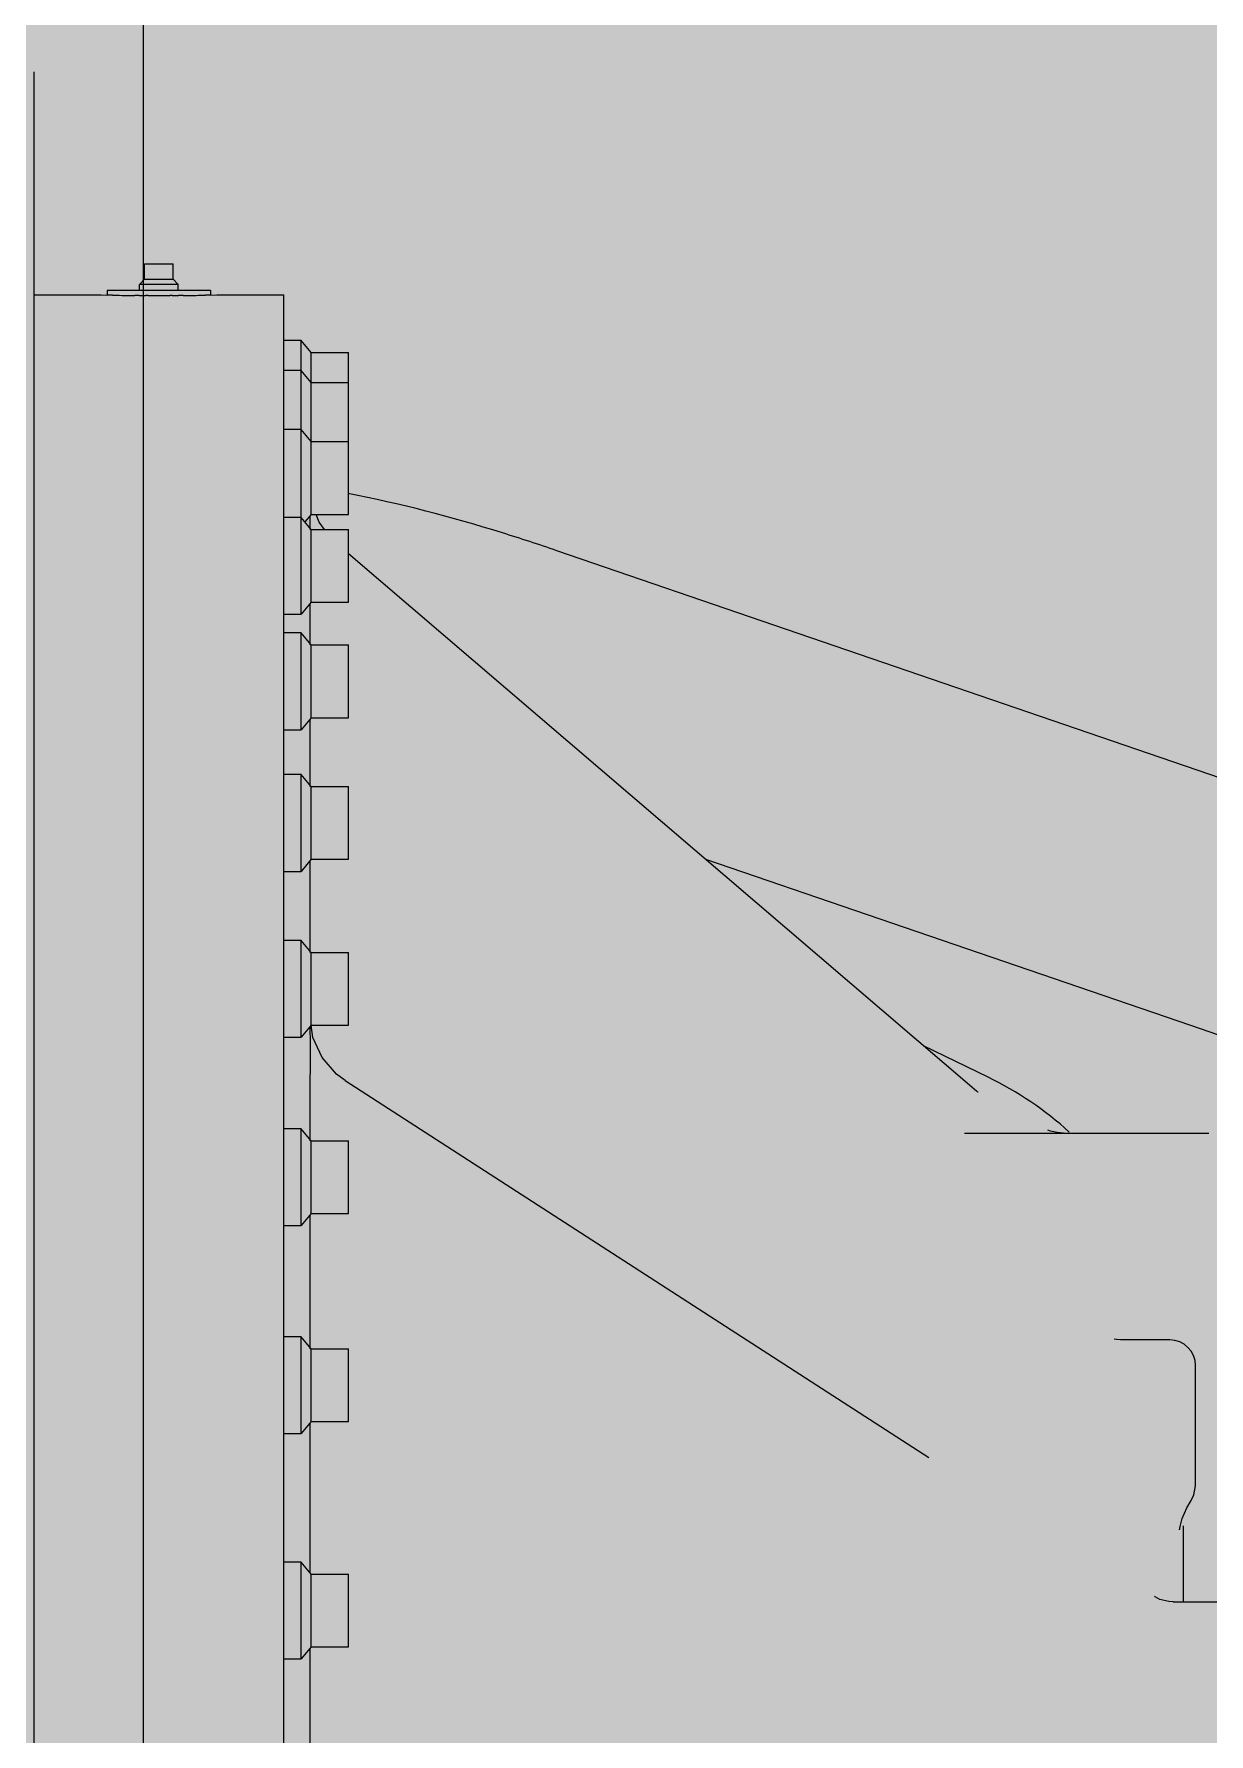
# Model space of a CAD drawing. Header units: millimetres. Extents: x -18489 to 17339, y -1599 to 10961.
# Drawn here: x -16770.48 to -16741.6, y 2530.96 to 2572.76 of the extents above; entities that cross this region are included whole.
import ezdxf

# ---------------------------------------------------------------- set-up
doc = ezdxf.new("R2010")
doc.units = ezdxf.units.MM
for name, color, linetype in [('188K-SM-03-F10-MECH-EQ-Y2257103$0$0 Xref', 8, 'Continuous'), ('188K-SM-03-F10-MECH-EQ-Y2257103$0$M-EQU-FOUNDATION', 8, 'Continuous'), ('188K-SM-03-F10-MECH-EQ-Y2257103$0$Micron CUP L10 HVAC EQU$0$M-MECH-EQU', 136, 'Continuous'), ('188K-SM-03-F10-MECH-EQ-Y2257103$0$Micron CUP L10 HVAC EQU$0$M-PHASE1 AREA', 252, 'Continuous')]:
    doc.layers.add(name, color=color, linetype=linetype)
pattern_1 = [(50, (4473.52, 709.2), (54.6554, -4.78173), [5.715, -62.865]), (355, (4473.52, 709.2), (-10.57303, 57.31705), [4.572, -50.29218]), (100.45144, (4478.076, 708.8), (44.08237, 52.53533), [4.857, -53.42707]), (46.1842, (4473.52, 724.44), (81.32371, -12.6127), [8.5725, -94.2975]), (96.63556, (4480.3, 723.39), (71.22124, 74.22784), [7.2855, -80.14068]), (351.18415, (4473.52, 724.44), (71.22124, 74.22784), [6.858, -75.43792]), (21, (4481.14, 720.63), (45.48432, -30.67956), [5.715, -62.865]), (326, (4481.14, 720.63), (18.54061, 55.25639), [4.572, -50.292]), (71.45144, (4484.93, 718.07), (64.02493, 24.57683), [4.857, -53.42698]), (37.5, (4473.521, 709.2), (0.926581, 25.366512), [0, -49.6824, 0, -51.054, 0, -50.4825]), (7.5, (4473.52, 709.2), (20.0459, 30.054172), [0, -29.1084, 0, -48.5394, 0, -19.2405]), (327.5, (4456.529, 709.2), (40.677179, -1.718623), [0, -19.05, 0, -59.436, 0, -78.867]), (317.5, (4448.91, 709.2), (44.438754, 7.62795), [0, -24.765, 0, -39.4716, 0, -56.007])]

# ---------------------------------------------------------------- blocks, each defined once
blk = doc.blocks.new('188K-SM-03-F10-MECH-EQ-Y2257103$0$Micron CUP L10 HVAC EQU$0$A$C0c53ceb0')
at = {"layer": '188K-SM-03-F10-MECH-EQ-Y2257103$0$Micron CUP L10 HVAC EQU$0$M-PHASE1 AREA'}
for p, q in [((-6246.39325, 14421.94945), (-6246.39325, 17666.53668)), ((-6273.28891, 15223.37491), (-6273.28891, 16544.13405)), ((-6246.11414, 16493.1234), (-6246.11414, 16496.92939)), ((-6246.11414, 16496.92939), (-6239.06037, 16496.92939)), ((-6239.06037, 16493.1234), (-6239.06037, 16496.92939)), ((-6255.27389, 16490.33234), (-6255.27389, 16489.20792)), ((-6229.90062, 16490.33234), (-6255.27389, 16490.33234)), ((-6247.34475, 16491.80399), (-6246.11414, 16493.1234)), ((-6247.34475, 16490.33234), (-6247.34475, 16491.80399)), ((-6237.82977, 16491.80399), (-6247.34475, 16491.80399)), ((-6246.11414, 16493.1234), (-6239.06037, 16493.1234)), ((-6237.82977, 16491.80399), (-6239.06037, 16493.1234)), ((-6237.82977, 16490.33234), (-6237.82977, 16491.80399)), ((-6229.90062, 16490.33234), (-6229.90062, 16489.20792)), ((-6273.28891, 16489.24129), (-6256.79629, 16489.24129)), ((-6256.79567, 16489.24123), (-6255.2983, 16489.20843)), ((-6254.88819, 16489.19953), (-6255.44186, 16489.21101)), ((-6254.00023, 16489.18216), (-6254.88819, 16489.19953)), ((-6247.41814, 16489.09389), (-6248.51358, 16489.10362)), ((-6245.31878, 16489.08085), (-6245.80707, 16489.08324)), ((-6239.3678, 16489.08324), (-6239.85598, 16489.08085)), ((-6236.66382, 16489.10359), (-6237.76868, 16489.09379)), ((-6230.28223, 16489.19962), (-6231.1552, 16489.18252)), ((-6229.73102, 16489.21104), (-6230.28223, 16489.19962)), ((-6229.87622, 16489.20843), (-6228.37885, 16489.24123)), ((-6228.37823, 16489.24129), (-6211.8856, 16489.24129)), ((-6211.8856, 15277.66761), (-6211.8856, 16489.24129)), ((-6207.67364, 16478.02467), (-6211.8856, 16478.02467)), ((-6207.67364, 16410.73242), (-6207.67364, 16478.02467)), ((-6205.16168, 16475.06868), (-6207.67364, 16478.02467)), ((-6205.16168, 16435.30001), (-6205.16168, 16475.06868)), ((-6205.16168, 16475.06868), (-6196.02731, 16475.06868)), ((-6196.02731, 16435.26899), (-6196.02731, 16475.06868)), ((-6207.67364, 16470.70256), (-6211.8856, 16470.70256)), ((-6205.16168, 16467.74657), (-6207.67364, 16470.70256)), ((-6205.16168, 16467.74657), (-6196.02731, 16467.74657)), ((-6207.67364, 16456.14415), (-6211.8856, 16456.14415)), ((-6205.16168, 16453.18816), (-6207.67364, 16456.14415)), ((-6205.16168, 16453.18816), (-6196.02731, 16453.18816)), ((-6207.67364, 16434.53255), (-6211.8856, 16434.53255)), ((-6205.16168, 16431.57656), (-6207.67364, 16434.53255)), ((-6205.16168, 16435.30001), (-6206.74375, 16433.43828)), ((-6205.54228, 16434.85213), (-6205.54228, 16431.57656)), ((-6205.16168, 16435.30001), (-6196.02731, 16435.30001)), ((-6205.16168, 16413.68841), (-6205.16168, 16431.57656)), ((-6205.16168, 16431.57656), (-6196.02731, 16431.57656)), ((-6203.17794, 16433.38251), (-6203.94387, 16435.30001)), ((-6203.93148, 16435.26899), (-6196.02731, 16435.26899)), ((-6201.8674, 16431.57656), (-6203.17794, 16433.38251)), ((-6196.02731, 16413.68841), (-6196.02731, 16431.57656)), ((-6196.02731, 16425.66405), (-6041.6914, 16293.54012)), ((-5962.33948, 16363.81503), (-6144.77121, 16426.36305)), ((-6211.8856, 16410.73242), (-6207.67364, 16410.73242)), ((-6205.16168, 16413.68841), (-6207.67364, 16410.73242)), ((-6205.54228, 16413.24053), (-6205.54228, 16403.18358)), ((-6205.16168, 16413.68841), (-6196.02731, 16413.68841)), ((-6207.67364, 16406.13957), (-6211.8856, 16406.13957)), ((-6207.67364, 16382.33944), (-6207.67364, 16406.13957)), ((-6205.16168, 16403.18358), (-6207.67364, 16406.13957)), ((-6205.16168, 16385.29542), (-6205.16168, 16403.18358)), ((-6205.16168, 16403.18358), (-6196.02731, 16403.18358)), ((-6196.02731, 16385.29542), (-6196.02731, 16403.18358)), ((-6205.16168, 16385.29542), (-6207.67364, 16382.33944)), ((-6205.16168, 16385.29542), (-6196.02731, 16385.29542)), ((-6211.8856, 16382.33944), (-6207.67364, 16382.33944)), ((-6205.54228, 16384.84755), (-6205.54228, 16368.36632)), ((-6207.67364, 16371.32231), (-6211.8856, 16371.32231)), ((-6207.67364, 16347.52218), (-6207.67364, 16371.32231)), ((-6205.16168, 16368.36632), (-6207.67364, 16371.32231)), ((-6205.16168, 16350.47817), (-6205.16168, 16368.36632)), ((-6205.16168, 16368.36632), (-6196.02731, 16368.36632)), ((-6196.02731, 16350.47817), (-6196.02731, 16368.36632)), ((-6205.16168, 16350.47817), (-6207.67364, 16347.52218)), ((-6205.54228, 16350.03029), (-6205.54228, 16327.5627)), ((-6205.16168, 16350.47817), (-6196.02731, 16350.47817)), ((-5988.96873, 16309.58323), (-6108.17215, 16350.45298)), ((-6211.8856, 16347.52218), (-6207.67364, 16347.52218)), ((-6207.67364, 16330.51868), (-6211.8856, 16330.51868)), ((-6207.67364, 16306.71856), (-6207.67364, 16330.51868)), ((-6205.16168, 16327.5627), (-6207.67364, 16330.51868)), ((-6205.16168, 16309.67454), (-6205.16168, 16327.5627)), ((-6205.16168, 16327.5627), (-6196.02731, 16327.5627)), ((-6196.02731, 16309.67454), (-6196.02731, 16327.5627)), ((-6211.8856, 16306.71856), (-6207.67364, 16306.71856)), ((-6205.16168, 16309.67454), (-6207.67364, 16306.71856)), ((-6205.50075, 16309.32471), (-6205.39809, 16305.15666)), ((-6204.76803, 16306.70339), (-6205.19553, 16309.66967)), ((-6205.16168, 16309.67454), (-6196.02731, 16309.67454)), ((-6202.50335, 16301.76029), (-6204.76803, 16306.70339)), ((-5969.93878, 16303.05868), (-5988.96873, 16309.58323)), ((-6198.92972, 16297.65629), (-6202.50335, 16301.76029)), ((-6038.76562, 16296.89082), (-6054.66201, 16304.644)), ((-6205.39809, 16300.83119), (-6205.54228, 16294.37089)), ((-6196.83869, 16296.09215), (-6198.92972, 16297.65629)), ((-6205.54228, 16294.3877), (-6205.54228, 16281.2859)), ((-6196.83822, 16296.09184), (-6053.34807, 16203.39635)), ((-6041.49914, 16293.37981), (-6041.69149, 16293.5402)), ((-6041.3397, 16293.25476), (-6041.49914, 16293.37981)), ((-6041.37356, 16293.27894), (-6041.37657, 16293.28106)), ((-6041.3621, 16293.27081), (-6041.3397, 16293.25476)), ((-6207.67364, 16284.24189), (-6211.8856, 16284.24189)), ((-6207.67364, 16260.44176), (-6207.67364, 16284.24189)), ((-6205.16168, 16281.2859), (-6207.67364, 16284.24189)), ((-6205.16168, 16263.39775), (-6205.16168, 16281.2859)), ((-6205.16168, 16281.2859), (-6196.02731, 16281.2859)), ((-6196.02731, 16263.39775), (-6196.02731, 16281.2859)), ((-5984.79483, 16283.08346), (-6044.60878, 16283.08346)), ((-6023.51165, 16283.65338), (-6024.17769, 16283.86868)), ((-6021.8452, 16283.28814), (-6023.51165, 16283.65338)), ((-6019.58063, 16283.08736), (-6021.8452, 16283.28814)), ((-6019.21301, 16283.08346), (-6019.58063, 16283.08736)), ((-6211.8856, 16260.44176), (-6207.67364, 16260.44176)), ((-6205.16168, 16263.39775), (-6207.67364, 16260.44176)), ((-6205.54228, 16262.94987), (-6205.54228, 16230.11797)), ((-6205.16168, 16263.39775), (-6196.02731, 16263.39775)), ((-6207.67364, 16233.07396), (-6211.8856, 16233.07396)), ((-6207.67364, 16209.27383), (-6207.67364, 16233.07396)), ((-6205.16168, 16230.11797), (-6207.67364, 16233.07396)), ((-6007.23131, 16232.39429), (-6007.84658, 16232.51053)), ((-6006.25388, 16232.33688), (-6007.23131, 16232.39429)), ((-5994.18294, 16232.33692), (-6006.25421, 16232.33692)), ((-6205.16168, 16212.22982), (-6205.16168, 16230.11797)), ((-6205.16168, 16230.11797), (-6196.02731, 16230.11797)), ((-6196.02731, 16212.22982), (-6196.02731, 16230.11797)), ((-5987.83962, 16196.40446), (-5987.83962, 16225.99212)), ((-6205.16168, 16212.22982), (-6207.67364, 16209.27383)), ((-6205.54228, 16211.78194), (-6205.54228, 16175.15033)), ((-6205.16168, 16212.22982), (-6196.02731, 16212.22982)), ((-6211.8856, 16209.27383), (-6207.67364, 16209.27383)), ((-5988.94756, 16192.8198), (-5988.23165, 16194.2062)), ((-5988.23165, 16194.2062), (-5987.83962, 16196.40179)), ((-5991.14257, 16188.40503), (-5990.02023, 16191.04029)), ((-5990.02023, 16191.04029), (-5988.94779, 16192.81941)), ((-5991.77545, 16185.59178), (-5991.65211, 16186.44039)), ((-5991.76862, 16185.73474), (-5991.77545, 16185.59178)), ((-5991.65211, 16186.44039), (-5991.14257, 16188.40503)), ((-5990.88816, 16186.58044), (-5990.88441, 16185.6663)), ((-5990.88441, 16185.66636), (-5990.88441, 16167.89275)), ((-6207.67364, 16177.65844), (-6211.8856, 16177.65844)), ((-6207.67364, 16153.85831), (-6207.67364, 16177.65844)), ((-6205.16168, 16174.70246), (-6207.67364, 16177.65844)), ((-6205.16168, 16156.8143), (-6205.16168, 16174.70246)), ((-6205.16168, 16174.70246), (-6196.02731, 16174.70246)), ((-6196.02731, 16156.8143), (-6196.02731, 16174.70246)), ((-5997.74095, 16169.13877), (-5997.93339, 16169.28819)), ((-5996.5961, 16168.51755), (-5997.74095, 16169.13877)), ((-5994.40064, 16167.95677), (-5996.5961, 16168.51755)), ((-5993.30903, 16167.89274), (-5994.40064, 16167.95677)), ((-5993.30931, 16167.89275), (-5968.68654, 16167.89275)), ((-6205.16168, 16156.8143), (-6207.67364, 16153.85831)), ((-6205.54228, 16156.36642), (-6205.54228, 16116.18421)), ((-6205.16168, 16156.8143), (-6196.02731, 16156.8143)), ((-6211.8856, 16153.85831), (-6207.67364, 16153.85831))]:
    blk.add_line(p, q, dxfattribs=at)
for centre, radius, start, end in [((-6242.64999, 17091.07246), 601.99731, 268.91966356, 269.13855894), ((-6242.5131, 17100.82137), 611.74718, 269.13946704, 269.43799038), ((-6242.61875, 17093.35184), 604.27701, 269.54493158, 269.69769213), ((-6242.56979, 17095.71958), 606.64495, 269.74036575, 269.99835196), ((-6242.60465, 17095.73575), 606.66113, 270.00164385, 270.25959736), ((-6242.55588, 17093.36031), 604.28548, 270.30228172, 270.45390641), ((-6242.64969, 17099.8812), 610.80694, 270.56150481, 270.8609735), ((-6242.56984, 17093.73191), 604.65714, 270.86216298, 271.08168605), ((-4201.93882, 16302.99416), 2003.46041, 179.93930707, 180.0606931), ((-6076.1386, 16220.26486), 85.25419, 47.8047919, 64), ((-5984.79483, 16276.74014), 6.34332, 87.7075572, 90), ((-5994.18294, 16225.9936), 6.34332, 0, 90)]:
    blk.add_arc(centre, radius, start, end, dxfattribs=at)
blk.add_open_spline([(-6144.77121, 16426.36305), (-6149.22235, 16427.88915), (-6166.10271, 16433.40292), (-6183.32061, 16437.94899), (-6196.13699, 16440.43003)], degree=3, knots=[0, 0, 0, 0, 0.264951461, 1, 1, 1, 1], dxfattribs=at)
blk = doc.blocks.new('188K-SM-03-F10-MECH-EQ-Y2257103$0$Micron CUP L10 HVAC EQU')
at = {"layer": '188K-SM-03-F10-MECH-EQ-Y2257103$0$Micron CUP L10 HVAC EQU$0$M-MECH-EQU'}
blk.add_blockref('188K-SM-03-F10-MECH-EQ-Y2257103$0$Micron CUP L10 HVAC EQU$0$A$C0c53ceb0', (-206166.7, 2082.18), dxfattribs=at)
blk = doc.blocks.new('188K-SM-03-F10-MECH-EQ-Y2257103')
at = {"layer": '188K-SM-03-F10-MECH-EQ-Y2257103$0$M-EQU-FOUNDATION'}
h = blk.add_hatch(dxfattribs=at)
h.set_pattern_fill('AR-CONC', color=256, scale=0.3)
h.set_pattern_definition(pattern_1)
h.paths.add_polyline_path([(-17043.149, 4192.459), (-16393.149, 4192.459), (-16393.149, 1372.459), (-17043.149, 1372.459)], flags=16)
h.paths.add_polyline_path([(-17048.149, 4197.459), (-16388.149, 4197.459), (-16388.149, 1367.459), (-17048.149, 1367.459)])
h = blk.add_hatch(dxfattribs=at)
h.set_pattern_fill('AR-CONC', color=256, scale=0.3)
h.set_pattern_definition(pattern_1)
h.paths.add_polyline_path([(-17033.149, 4182.459), (-16403.149, 4182.459), (-16403.149, 1382.459), (-17033.149, 1382.459)])
at = {"layer": '188K-SM-03-F10-MECH-EQ-Y2257103$0$0 Xref', "xscale": 0.1, "yscale": 0.1, "zscale": 0.1}
blk.add_blockref('188K-SM-03-F10-MECH-EQ-Y2257103$0$Micron CUP L10 HVAC EQU', (4473.521, 709.199), dxfattribs=at)

msp = doc.modelspace()

# ---------------------------------------------------------------- block references
msp.add_blockref('188K-SM-03-F10-MECH-EQ-Y2257103', (0, 0))

doc.saveas('drawing.dxf')
